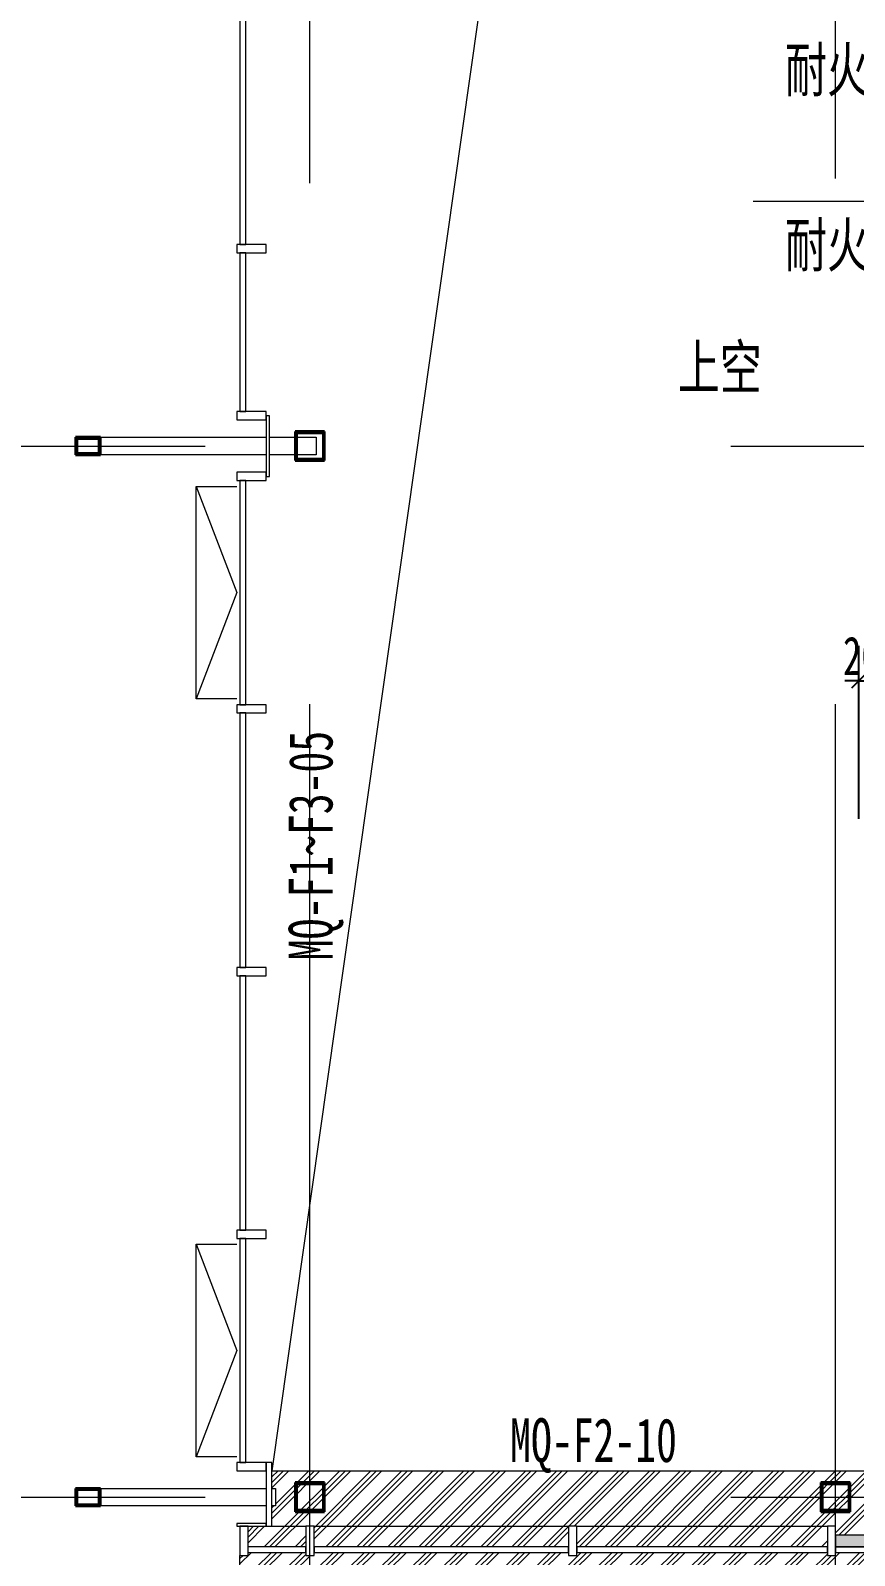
# Model space of a CAD drawing. Header units: millimetres. Extents: x 124696 to 347024, y 412631 to 564609.
# Drawn here: x 142780 to 149834, y 491852 to 504910 of the extents above; entities that cross this region are included whole.
import ezdxf

# ---------------------------------------------------------------- set-up
doc = ezdxf.new("R2010")
doc.units = ezdxf.units.MM
doc.header["$LTSCALE"] = 1500
doc.header["$MEASUREMENT"] = 0
doc.linetypes.add('二层平面图$0$划线 2mm', pattern=[3.6, 2, -1.6])
doc.linetypes.add('二层平面图$0$轴网线_12_3_3_3 mm', pattern=[21, 12, -3, 3, -3])
doc.layers.add('0-建筑底图', color=7, linetype='Continuous')
for name, color, linetype, lineweight in [('二层平面图$0$0-1', 7, 'Continuous', 5), ('二层平面图$0$A-LINE', 7, 'Continuous', 9), ('二层平面图$0$A-WALL-2', 170, 'Continuous', 20), ('二层平面图$0$A-WALL-CURT-PANEL-2', 7, 'Continuous', 9), ('二层平面图$0$A-WALL-CURT-PANEL-3', 140, 'Continuous', 9), ('二层平面图$0$A-WALL-CURT-STILE-2', 7, 'Continuous', 9), ('二层平面图$0$A-WALL-CURT-STILE-3', 7, 'Continuous', 9), ('二层平面图$0$A-WINDOW', 51, 'Continuous', 9), ('二层平面图$0$A-WINDOW-1', 51, '二层平面图$0$划线 2mm', 9), ('二层平面图$0$ANNO-DIMS', 3, 'Continuous', 15), ('二层平面图$0$ANNO-DOTE-1', 10, '二层平面图$0$轴网线_12_3_3_3 mm', 15), ('二层平面图$0$ANNO-TEXT', 7, 'Continuous', 15), ('二层平面图$0$FLOR-PATT', 99, 'Continuous', 9), ('二层平面图$0$S-BEAM', 4, 'Continuous', 9), ('二层平面图$0$S-BEAM-1', 7, 'Continuous', 9), ('二层平面图$0$S-BEAM-2', 130, 'Continuous', 35), ('二层平面图$0$S-COLU-1', 250, 'Continuous', 5), ('二层平面图$0$S-COLU-2', 130, 'Continuous', 35), ('二层平面图$0$WALL-HATCH', 252, 'Continuous', 9), ('二层平面图$0$WALL-IDEN', 233, 'Continuous', 15)]:
    doc.layers.add(name, color=color, linetype=linetype, lineweight=lineweight)
doc.styles.add('二层平面图$0$黑体', font='simhei.ttf', dxfattribs={"width": 0.7, "height": 375})
doc.styles.add('二层平面图$0$黑体_5', font='simhei.ttf', dxfattribs={"width": 0.7, "height": 330})
doc.styles.add('二层平面图$0$黑体_B', font='', dxfattribs={"width": 0.7, "height": 375})
doc.styles.get('二层平面图$0$黑体_B').set_extended_font_data('SimHei', bold=True)
doc.dimstyles.new('二层平面图$0$直线_2_2mm_黑体_引线_文字在上_3', dxfattribs={"dimscale": 304.8, "dimtxt": 412.811453, "dimasz": 0.393701, "dimexe": 0.984252, "dimexo": 0.0625, "dimgap": 0.147638, "dimtad": 1, "dimdec": 0, "dimzin": 0, "dimdsep": 46, "dimtxsty": '二层平面图$0$黑体_5', "dimblk1": '二层平面图$0$_Oblique', "dimblk2": '二层平面图$0$_Oblique', "dimsah": 1, "dimcen": 0.09, "dimazin": 0, "dimtfac": 1, "dimtdec": 4, "dimtix": 1, "dimtmove": 0, "dimatfit": 3, "dimfxl": 3.937008, "dimfxlon": 1, "dimtvp": 1, "dimtolj": 1, "dimtzin": 0, "dimarcsym": 2})

# ---------------------------------------------------------------- blocks, each defined once
blk = doc.blocks.new('二层平面图$0$S-梁-钢-箱形1 - _-150x150x10x10-V68-104-2F')
at = {"layer": '二层平面图$0$S-BEAM-1'}
h = blk.add_hatch(color=256, dxfattribs=at)
h.paths.add_polyline_path([(-1794, 35925), (-1794, 36075), (-2006, 36075), (-2006, 35925)])
h.paths.add_polyline_path([(-1992, 35935), (-1992, 36065), (-1808, 36065), (-1808, 35935)])
for p, q in [((-1794, 36075), (-375, 36075)), ((-325, 36075), (-294, 36075)), ((-375, 35925), (-1794, 35925)), ((-294, 35925), (-325, 35925))]:
    blk.add_line(p, q, dxfattribs=at)
at = {"layer": '二层平面图$0$S-BEAM-2'}
for p, q in [((-1794, 36075), (-2006, 36075)), ((-2006, 36075), (-2006, 35925)), ((-1992, 35935), (-1992, 36065)), ((-1992, 36065), (-1808, 36065)), ((-1808, 36065), (-1808, 35935)), ((-1794, 35925), (-1794, 36075)), ((-2006, 35925), (-1794, 35925)), ((-1808, 35935), (-1992, 35935))]:
    blk.add_line(p, q, dxfattribs=at)
blk = doc.blocks.new('二层平面图$0$S-梁-钢-箱形1 - _-150x150x10x10-V86-104-2F')
at = {"layer": '二层平面图$0$S-BEAM-1'}
h = blk.add_hatch(color=256, dxfattribs=at)
h.paths.add_polyline_path([(-1794, 44925), (-1794, 45075), (-2006, 45075), (-2006, 44925)])
h.paths.add_polyline_path([(-1992, 44935), (-1992, 45065), (-1808, 45065), (-1808, 44935)])
for p, q in [((-1794, 45075), (-375, 45075)), ((-345, 45075), (-125, 45075)), ((-113, 45075), (53, 45075)), ((53, 45075), (53, 44925)), ((-375, 44925), (-1794, 44925)), ((-125, 44925), (-345, 44925)), ((53, 44925), (-113, 44925))]:
    blk.add_line(p, q, dxfattribs=at)
at = {"layer": '二层平面图$0$S-BEAM-2'}
for p, q in [((-1794, 45075), (-2006, 45075)), ((-2006, 45075), (-2006, 44925)), ((-1992, 44935), (-1992, 45065)), ((-1992, 45065), (-1808, 45065)), ((-1808, 45065), (-1808, 44935)), ((-1794, 44925), (-1794, 45075)), ((-2006, 44925), (-1794, 44925)), ((-1808, 44935), (-1992, 44935))]:
    blk.add_line(p, q, dxfattribs=at)
blk = doc.blocks.new('二层平面图$0$SHS-Structure-Center_rvt-1-104-2F')
at = {"layer": '二层平面图$0$S-COLU-1'}
h = blk.add_hatch(color=256, dxfattribs=at)
h.paths.add_polyline_path([(125, 44875), (125, 45125), (-125, 45125), (-125, 44875)])
h.paths.add_polyline_path([(-113, 44887), (-113, 45113), (113, 45113), (113, 44887)])
h = blk.add_hatch(color=256, dxfattribs=at)
h.paths.add_polyline_path([(125, 35875), (125, 36125), (-125, 36125), (-125, 35875)])
h.paths.add_polyline_path([(-113, 35887), (-113, 36113), (113, 36113), (113, 35887)])
h = blk.add_hatch(color=256, dxfattribs=at)
h.paths.add_polyline_path([(4440, 35875), (4625, 35875), (4625, 36125), (4375, 36125), (4375, 35875)])
h.paths.add_polyline_path([(4440, 35887), (4387, 35887), (4387, 36113), (4613, 36113), (4613, 35887)])
at = {"layer": '二层平面图$0$S-COLU-2'}
for p, q in [((125, 45125), (-125, 45125)), ((-125, 45125), (-125, 44875)), ((-113, 45113), (113, 45113)), ((-113, 44887), (-113, 45113)), ((113, 45113), (113, 44887)), ((125, 44875), (125, 45125)), ((-125, 44875), (125, 44875)), ((113, 44887), (-113, 44887)), ((125, 36125), (-125, 36125)), ((-125, 36125), (-125, 35875)), ((-113, 36113), (113, 36113)), ((-113, 35887), (-113, 36113)), ((113, 36113), (113, 35887)), ((125, 35875), (125, 36125)), ((4625, 36125), (4375, 36125)), ((4375, 36125), (4375, 35875)), ((4387, 36113), (4613, 36113)), ((4387, 35887), (4387, 36113)), ((4613, 36113), (4613, 35887)), ((4625, 35875), (4625, 36125)), ((-125, 35875), (125, 35875)), ((113, 35887), (-113, 35887)), ((4375, 35875), (4625, 35875)), ((4613, 35887), (4387, 35887))]:
    blk.add_line(p, q, dxfattribs=at)
at = {"layer": '二层平面图$0$S-BEAM'}
for name in ['二层平面图$0$S-梁-钢-箱形1 - _-150x150x10x10-V86-104-2F', '二层平面图$0$S-梁-钢-箱形1 - _-150x150x10x10-V68-104-2F']:
    blk.add_blockref(name, (0, 0), dxfattribs=at)
blk = doc.blocks.new('二层平面图$0$系统嵌板 - 深灰色蜂窝铝板-12288926-104-2F')
at = {"layer": '二层平面图$0$A-WALL-CURT-PANEL-3'}
for p, q in [((272.5, 50), (-272.5, 50)), ((-272.5, 50), (-272.5, 0)), ((-272.5, 0), (272.5, 0)), ((272.5, 0), (272.5, 50))]:
    blk.add_line(p, q, dxfattribs=at)
blk = doc.blocks.new('二层平面图$0$系统嵌板 - 深灰色蜂窝铝板_25-12143400-104-2F')
at = {"layer": '二层平面图$0$A-WALL-CURT-PANEL-3'}
for p, q in [((125, 0), (-125, 0)), ((-125, 0), (-125, -25)), ((125, -25), (125, 0)), ((-125, -25), (125, -25))]:
    blk.add_line(p, q, dxfattribs=at)
blk = doc.blocks.new('二层平面图$0$系统嵌板 - 深灰色蜂窝铝板_中凹槽_-13162128-104-2F')
at = {"layer": '二层平面图$0$A-WALL-CURT-PANEL-3'}
for p, q in [((540, -225), (20, -225)), ((20, -225), (20, -255)), ((20, -255), (540, -255)), ((540, -255), (540, -225))]:
    blk.add_line(p, q, dxfattribs=at)
blk = doc.blocks.new('二层平面图$0$楼板 斜檐口 - 楼板 斜檐口-3571289-104-2F')
at = {"layer": '二层平面图$0$FLOR-PATT'}
h = blk.add_hatch(dxfattribs=at)
h.set_pattern_fill('FP_47', color=256, style=0, pattern_type=2)
h.set_pattern_definition([(45, (0, 0), (-132.5825, 132.5825), []), (45, (46.88, 0), (0, 265.165), []), (45, (-46.88, 0), (0, 265.165), [])])
h.paths.add_polyline_path([(298, 35575), (2215, 35575), (2215, 35750), (2285, 35750), (2285, 35575), (4430, 35575), (4430, 35750), (4500, 35750), (4500, 35675), (12400, 35675), (12400, 35825), (9465, 35825), (9465, 36175), (12275, 36175), (12275, 36225), (-325, 36225), (-325, 36075), (-294, 36075), (-294, 35925), (-325, 35925), (-325, 35750), (-530, 35750), (-530, 35575), (-35, 35575), (-35, 35750), (35, 35750), (35, 35575)])
h.paths.add_polyline_path([(4625, 35875), (4375, 35875), (4375, 36125), (4625, 36125), (4625, 35887)])
h.paths.add_polyline_path([(125, 35875), (-125, 35875), (-125, 36125), (125, 36125), (125, 35887)])
h.paths.add_polyline_path([(113, 35887), (113, 36113), (-113, 36113), (-113, 35887)])
h.paths.add_polyline_path([(4387, 35887), (4613, 35887), (4613, 36113), (4387, 36113), (4387, 35927)])
h.paths.add_polyline_path([(9075, 35925), (8925, 35925), (8925, 36075), (9075, 36075), (9075, 35935)])
h.paths.add_polyline_path([(9065, 35935), (9065, 36065), (8935, 36065), (8935, 35935)])
h.paths.add_polyline_path([(12400, 36175), (12400, 36225), (12325, 36225), (12325, 36175)])
h = blk.add_hatch(dxfattribs=at)
h.set_pattern_fill('FP_91', color=256, style=0, pattern_type=2)
h.set_pattern_definition([(44.366, (0, 1579.27), (-132.5827, 129.6791), []), (44.366, (46.88, 1579.27), (-0.0003, 259.3593), []), (44.366, (-46.88, 1579.27), (-0.0003, 259.3593), [])])
h.paths.add_polyline_path([(12400, 35055), (12400, 35525), (4500, 35525), (4500, 35500), (4430, 35500), (4430, 35525), (2285, 35525), (2285, 35500), (2215, 35500), (2215, 35525), (35, 35525), (35, 35500), (-35, 35500), (-35, 35525), (-530, 35525), (-530, 35500), (-600, 35500), (-600, 35055), (11343, 35055)])
at = {"layer": '二层平面图$0$A-LINE'}
for p, q in [((-325, 36225), (12200, 36225)), ((-600, 35055), (-600, 35500))]:
    blk.add_line(p, q, dxfattribs=at)
blk = doc.blocks.new('二层平面图$0$系统嵌板 - 00S-玻璃-12648610-104-2F')
at = {"layer": '二层平面图$0$A-WALL-CURT-PANEL-3'}
for p, q in [((960, 0), (-960, 0)), ((-960, 0), (-960, -50)), ((960, -50), (960, 0)), ((-960, -50), (960, -50))]:
    blk.add_line(p, q, dxfattribs=at)
blk = doc.blocks.new('二层平面图$0$系统嵌板 - 00S-玻璃-12648611-104-2F')
at = {"layer": '二层平面图$0$A-WALL-CURT-PANEL-3'}
for p, q in [((1090, 0), (-1090, 0)), ((-1090, 0), (-1090, -50)), ((1090, -50), (1090, 0)), ((-1090, -50), (1090, -50))]:
    blk.add_line(p, q, dxfattribs=at)
blk = doc.blocks.new('二层平面图$0$矩形竖梃 - 幕墙龙骨_70_250-11634305-104-2F')
at = {"layer": '二层平面图$0$A-WALL-CURT-STILE-3'}
for p, q in [((-35, 225), (35, 225)), ((-35, -25), (-35, 225)), ((35, 225), (35, -25)), ((35, -25), (-35, -25))]:
    blk.add_line(p, q, dxfattribs=at)
blk = doc.blocks.new('二层平面图$0$系统嵌板 - 00S-玻璃-12648651-104-2F')
at = {"layer": '二层平面图$0$A-WALL-CURT-PANEL-3'}
for p, q in [((680, 0), (-680, 0)), ((-680, 0), (-680, -50)), ((680, -50), (680, 0)), ((-680, -50), (680, -50))]:
    blk.add_line(p, q, dxfattribs=at)
blk = doc.blocks.new('二层平面图$0$A-嵌板_上悬铝窗 - 幕墙上悬开启-12648506-104-2F')
at = {"layer": '二层平面图$0$A-WINDOW-1'}
for p, q in [((0, 25), (-910, 375)), ((-910, 375), (910, 375)), ((-910, 25), (-910, 375)), ((910, 375), (0, 25)), ((910, 375), (910, 25))]:
    blk.add_line(p, q, dxfattribs=at)
blk = doc.blocks.new('二层平面图$0$矩形竖梃 - 幕墙龙骨_70_250-8954705-104-2F')
at = {"layer": '二层平面图$0$A-WALL-CURT-STILE-3'}
for p, q in [((0, 225), (-70, 225)), ((-70, 225), (-70, -25)), ((0, -25), (0, 225)), ((-70, -25), (0, -25))]:
    blk.add_line(p, q, dxfattribs=at)
blk = doc.blocks.new('二层平面图$0$系统嵌板 - 00S-玻璃-12648677-104-2F')
at = {"layer": '二层平面图$0$A-WALL-CURT-PANEL-3'}
for p, q in [((1087.5, 0), (-1087.5, 0)), ((-1087.5, 0), (-1087.5, -50)), ((1087.5, -50), (1087.5, 0)), ((-1087.5, -50), (1087.5, -50))]:
    blk.add_line(p, q, dxfattribs=at)
blk = doc.blocks.new('二层平面图$0$系统嵌板 - 白色艾特板-12479212-104-2F')
at = {"layer": '二层平面图$0$A-WALL-CURT-PANEL-3'}
for p, q in [((560.5, 50), (-560.5, 50)), ((-560.5, 50), (-560.5, 0)), ((-560.5, 0), (560.5, 0)), ((560.5, 0), (560.5, 50))]:
    blk.add_line(p, q, dxfattribs=at)
blk = doc.blocks.new('二层平面图$0$矩形竖梃 - 幕墙龙骨_70_250-11359362-104-2F')
at = {"layer": '二层平面图$0$A-WALL-CURT-STILE-3'}
for p, q in [((0, 25), (-70, 25)), ((-70, 25), (-70, -225)), ((0, -225), (0, 25)), ((-70, -225), (0, -225))]:
    blk.add_line(p, q, dxfattribs=at)
blk = doc.blocks.new('二层平面图$0$系统嵌板 - 00S-玻璃-13167421-104-2F')
at = {"layer": '二层平面图$0$A-WALL-CURT-PANEL-3'}
for p, q in [((248, 50), (-248, 50)), ((-248, 50), (-248, 0)), ((-248, 0), (248, 0)), ((248, 0), (248, 50))]:
    blk.add_line(p, q, dxfattribs=at)
blk = doc.blocks.new('二层平面图$0$系统嵌板 - 00S-玻璃-12533477-104-2F')
at = {"layer": '二层平面图$0$A-WALL-CURT-PANEL-3'}
for p, q in [((1072.5, 50), (-1072.5, 50)), ((-1072.5, 50), (-1072.5, 0)), ((-1072.5, 0), (1072.5, 0)), ((1072.5, 0), (1072.5, 50))]:
    blk.add_line(p, q, dxfattribs=at)
blk = doc.blocks.new('二层平面图$0$矩形竖梃 - 幕墙龙骨_70_250-12502481-104-2F')
at = {"layer": '二层平面图$0$A-WALL-CURT-STILE-3'}
for p, q in [((-35, 25), (35, 25)), ((-35, -225), (-35, 25)), ((35, 25), (35, -225)), ((35, -225), (-35, -225))]:
    blk.add_line(p, q, dxfattribs=at)
blk = doc.blocks.new('二层平面图$0$矩形竖梃 - 幕墙层间_250mm-11386701-104-2F')
at = {"layer": '二层平面图$0$A-WALL-CURT-STILE-2'}
blk.add_line((2285, 35750), (4430, 35750), dxfattribs=at)
blk = doc.blocks.new('二层平面图$0$矩形竖梃 - 幕墙层间_250mm-13167428-104-2F')
at = {"layer": '二层平面图$0$A-WALL-CURT-STILE-2'}
blk.add_line((-325, 35750), (-35, 35750), dxfattribs=at)
blk = doc.blocks.new('二层平面图$0$矩形竖梃 - 幕墙龙骨_70_250-7146689-104-2F')
at = {"layer": '二层平面图$0$A-WALL-CURT-STILE-3'}
for p, q in [((-70, 25), (0, 25)), ((-70, -225), (-70, 25)), ((0, 25), (0, -225)), ((0, -225), (-70, -225))]:
    blk.add_line(p, q, dxfattribs=at)
blk = doc.blocks.new('二层平面图$0$系统嵌板 - 00S-玻璃-13167431-104-2F')
at = {"layer": '二层平面图$0$A-WALL-CURT-PANEL-3'}
for p, q in [((1090, 50), (-1090, 50)), ((-1090, 50), (-1090, 0)), ((-1090, 0), (1090, 0)), ((1090, 0), (1090, 50))]:
    blk.add_line(p, q, dxfattribs=at)
blk = doc.blocks.new('二层平面图$0$矩形竖梃 - 幕墙层间_250mm-13167429-104-2F')
at = {"layer": '二层平面图$0$A-WALL-CURT-STILE-2'}
blk.add_line((35, 35750), (2215, 35750), dxfattribs=at)
blk = doc.blocks.new('二层平面图$0$_Oblique')
at = {"color": 0, "linetype": 'ByBlock', "lineweight": -2}
blk.add_line((-0.5, -0.5), (0.5, 0.5), dxfattribs=at)
blk = doc.blocks.new('*D2629')
at = {"layer": '二层平面图$0$ANNO-DIMS', "color": 0, "lineweight": -2, "transparency": 16777216}
for p, q in [((4700, 41809), (4700, 43290)), ((4900, 41809), (4900, 43290)), ((4700, 42990), (4580, 42990)), ((4700, 42990), (4900, 42990)), ((4900, 42990), (5020, 42990))]:
    blk.add_line(p, q, dxfattribs=at)
at = {"layer": '二层平面图$0$ANNO-DIMS', "color": 0, "lineweight": -2, "transparency": 16777216, "xscale": 120, "yscale": 120, "zscale": 120}
blk.add_blockref('二层平面图$0$_Oblique', (4700, 42990), dxfattribs=at)
at = {"layer": '二层平面图$0$ANNO-DIMS', "color": 0, "lineweight": -2, "transparency": 16777216, "xscale": 120, "yscale": 120, "zscale": 120, "rotation": 180}
blk.add_blockref('二层平面图$0$_Oblique', (4900, 42990), dxfattribs=at)
at = {"layer": '二层平面图$0$ANNO-DIMS', "color": 0, "transparency": 16777216, "insert": (4800, 43201), "char_height": 330, "width": 604.82, "attachment_point": 5, "style": '二层平面图$0$黑体_5'}
blk.add_mtext('\\A1;200', dxfattribs=at)
blk = doc.blocks.new('二层平面图$0$00_引注_规范_ - 00_引注_规范_-12264938-104-2F')
at = {"layer": '二层平面图$0$ANNO-TEXT'}
for p, q in [((0, 0), (25, 0)), ((25, 0), (30, 0))]:
    blk.add_line(p, q, dxfattribs=at)
blk = doc.blocks.new('二层平面图')
at = {"layer": '二层平面图$0$WALL-HATCH'}
h = blk.add_hatch(dxfattribs=at)
h.set_pattern_fill('FP_123', color=8, angle=-113.578, style=0, pattern_type=2)
h.set_pattern_definition([(66.422, (29837.945, 35582.62), (0.21196, 152.88676), [26.213, -13.882, 69.19, -13.882, -42.855]), (66.422, (29837.945, 35582.62), (0.21196, 152.88676), [-123.167, 26.213, -16.642]), (113.58, (29798.026, 35582.62), (-66.51436, 0.00144), [26.213, -13.882, 69.26, -13.882, -42.855]), (113.58, (29798.026, 35582.62), (-66.51436, 0.00144), [-123.237, 26.213, -16.642]), (360, (29798.03, 35582.62), (2e-11, 152.4), [39.907, -26.604]), (360, (29831.28, 35719.78), (2e-11, 152.4), [39.907, -26.604]), (90, (29787.5, 35606.74), (-66.513, 7e-12), [12.722, -139.678]), (90, (29820.756, 35682.94), (-66.513, 7e-12), [12.722, -139.678]), (90, (29848.46, 35606.74), (-66.513, 7e-12), [12.722, -139.678]), (90, (29881.716, 35682.94), (-66.513, 7e-12), [12.722, -139.678])])
h.paths.add_polyline_path([(50536, 35575), (50536, 35675), (40775, 35675), (40775, 35575), (50000.4, 35575)])
h.paths.add_polyline_path([(31225, 35575), (31225, 35675), (4500, 35675), (4500, 35575), (30671.8, 35575)])
at = {"layer": '二层平面图$0$A-LINE', "color": 8}
for p, q in [((0, 47250), (0, 49450)), ((1441.1, 48666), (-325, 36225)), ((-294.1, 36075), (-294.1, 35925))]:
    blk.add_line(p, q, dxfattribs=at)
at = {"layer": '二层平面图$0$A-WALL-2', "color": 8}
for p, q in [((31225, 35675), (4500, 35675)), ((4500, 35675), (4500, 35575)), ((4500, 35575), (31225, 35575))]:
    blk.add_line(p, q, dxfattribs=at)
at = {"layer": '二层平面图$0$ANNO-DOTE-1', "color": 8}
for p, q in [((0, -6710.3), (0, 106757.2)), ((4500, -6710.3), (4500, 106757.2)), ((-18896.2, 45000), (161528.2, 45000)), ((-18896.2, 36000), (161528.2, 36000))]:
    blk.add_line(p, q, dxfattribs=at)
at = {"layer": '二层平面图$0$0-1', "color": 8}
blk.add_blockref('二层平面图$0$SHS-Structure-Center_rvt-1-104-2F', (0, 0), dxfattribs=at)
at = {"layer": '二层平面图$0$A-LINE', "color": 8}
blk.add_blockref('二层平面图$0$楼板 斜檐口 - 楼板 斜檐口-3571289-104-2F', (0, 0), dxfattribs=at)
at = {"layer": '二层平面图$0$A-WALL-CURT-PANEL-2', "color": 8}
for name, p, rotation in [('二层平面图$0$系统嵌板 - 00S-玻璃-12648677-104-2F', (-600, 47812.5), 89.99999999999991), ('二层平面图$0$系统嵌板 - 00S-玻璃-12648651-104-2F', (-600, 45975), 89.99999999999991), ('二层平面图$0$系统嵌板 - 深灰色蜂窝铝板_中凹槽_-13162128-104-2F', (-600, 44720), 89.99999999999991), ('二层平面图$0$系统嵌板 - 00S-玻璃-12648610-104-2F', (-600, 43745), 89.99999999999991), ('二层平面图$0$系统嵌板 - 00S-玻璃-12648611-104-2F', (-600, 41625), 89.99999999999991), ('二层平面图$0$系统嵌板 - 00S-玻璃-12648611-104-2F', (-600, 39375), 89.99999999999991), ('二层平面图$0$系统嵌板 - 00S-玻璃-12648610-104-2F', (-600, 37255), 89.99999999999991), ('二层平面图$0$系统嵌板 - 深灰色蜂窝铝板-12288926-104-2F', (-375, 36022.5), 269.9999999999999)]:
    blk.add_blockref(name, p, dxfattribs=dict(at, rotation=rotation))
for name, p in [('二层平面图$0$系统嵌板 - 深灰色蜂窝铝板_25-12143400-104-2F', (-500, 35775)), ('二层平面图$0$系统嵌板 - 00S-玻璃-13167421-104-2F', (-282.5, 35525)), ('二层平面图$0$系统嵌板 - 00S-玻璃-13167431-104-2F', (1125, 35525)), ('二层平面图$0$系统嵌板 - 00S-玻璃-12533477-104-2F', (3357.5, 35525)), ('二层平面图$0$系统嵌板 - 白色艾特板-12479212-104-2F', (5060.5, 35525))]:
    blk.add_blockref(name, p, dxfattribs=at)
at = {"layer": '二层平面图$0$A-WALL-CURT-STILE-2', "color": 8, "extrusion": (0, 0, -1)}
for name, p, rotation in [('二层平面图$0$矩形竖梃 - 幕墙龙骨_70_250-11634305-104-2F', (600, 46690), 90.0000000000001), ('二层平面图$0$矩形竖梃 - 幕墙龙骨_70_250-11634305-104-2F', (600, 45260), 90.0000000000001), ('二层平面图$0$矩形竖梃 - 幕墙龙骨_70_250-11634305-104-2F', (600, 44740), 90.0000000000001), ('二层平面图$0$矩形竖梃 - 幕墙龙骨_70_250-11634305-104-2F', (600, 42750), 90.0000000000001), ('二层平面图$0$矩形竖梃 - 幕墙龙骨_70_250-11634305-104-2F', (600, 40500), 90.0000000000001), ('二层平面图$0$矩形竖梃 - 幕墙龙骨_70_250-11634305-104-2F', (600, 38250), 90.0000000000001), ('二层平面图$0$矩形竖梃 - 幕墙龙骨_70_250-12502481-104-2F', (0, 35525), 180), ('二层平面图$0$矩形竖梃 - 幕墙龙骨_70_250-12502481-104-2F', (-2250, 35525), 180), ('二层平面图$0$矩形竖梃 - 幕墙龙骨_70_250-7146689-104-2F', (-4500, 35525), 180)]:
    blk.add_blockref(name, p, dxfattribs=dict(at, rotation=rotation))
at = {"layer": '二层平面图$0$A-WALL-CURT-STILE-2', "color": 8}
for name, p, rotation in [('二层平面图$0$矩形竖梃 - 幕墙龙骨_70_250-8954705-104-2F', (-600, 36225), 269.9999999999999), ('二层平面图$0$矩形竖梃 - 幕墙龙骨_70_250-11359362-104-2F', (-600, 35525), 180)]:
    blk.add_blockref(name, p, dxfattribs=dict(at, rotation=rotation))
for name in ['二层平面图$0$矩形竖梃 - 幕墙层间_250mm-13167428-104-2F', '二层平面图$0$矩形竖梃 - 幕墙层间_250mm-13167429-104-2F', '二层平面图$0$矩形竖梃 - 幕墙层间_250mm-11386701-104-2F']:
    blk.add_blockref(name, (0, 0), dxfattribs=at)
at = {"layer": '二层平面图$0$A-WINDOW', "color": 8, "rotation": 89.99999999999991}
for p in [(-600, 43745), (-600, 37255)]:
    blk.add_blockref('二层平面图$0$A-嵌板_上悬铝窗 - 幕墙上悬开启-12648506-104-2F', p, dxfattribs=at)
at = {"layer": '二层平面图$0$ANNO-TEXT', "color": 8, "xscale": 150, "yscale": 150, "zscale": 150, "rotation": 180}
blk.add_blockref('二层平面图$0$00_引注_规范_ - 00_引注_规范_-12264938-104-2F', (8296.1, 47093.1), dxfattribs=at)
at = {"layer": '二层平面图$0$ANNO-TEXT', "color": 8, "char_height": 375, "attachment_point": 1}
for s, insert, width, style in [('耐火极限', (4067.7, 48410.2), 1885.569, '二层平面图$0$黑体'), ('耐火极限', (4067.7, 46910.2), 1885.569, '二层平面图$0$黑体'), ('上空', (3151.3, 45863.1), 959.62, '二层平面图$0$黑体_B')]:
    blk.add_mtext(s, dxfattribs=dict(at, insert=insert, width=width, style=style))
at = {"layer": '二层平面图$0$WALL-IDEN', "color": 8, "insert": (-181.4, 40596.9), "char_height": 375, "width": 2592.657, "attachment_point": 1, "rotation": 90, "style": '二层平面图$0$黑体'}
blk.add_mtext('MQ-F1~F3-05', dxfattribs=at)
at = {"layer": '二层平面图$0$WALL-IDEN', "color": 8, "insert": (1713.8, 36675.4), "char_height": 375, "width": 1885.569, "attachment_point": 1, "style": '二层平面图$0$黑体'}
blk.add_mtext('MQ-F2-10', dxfattribs=at)
at = {"layer": '二层平面图$0$ANNO-DIMS', "color": 8}
dim = blk.add_linear_dim(base=(4900, 42989.5), p1=(4700, 41789.5), p2=(4900, 41789.5), dimstyle='二层平面图$0$直线_2_2mm_黑体_引线_文字在上_3', override={"dimpost": '<>', "dimfxl": 200}, dxfattribs=at)
dim.commit()
dim.dimension.update_dxf_attribs({"geometry": '*D2629', "text_midpoint": (4800, 43201.4)})

msp = doc.modelspace()

# ---------------------------------------------------------------- block references
at = {"layer": '0-建筑底图'}
msp.add_blockref('二层平面图', (145172, 456352), dxfattribs=at)

doc.saveas('drawing.dxf')
